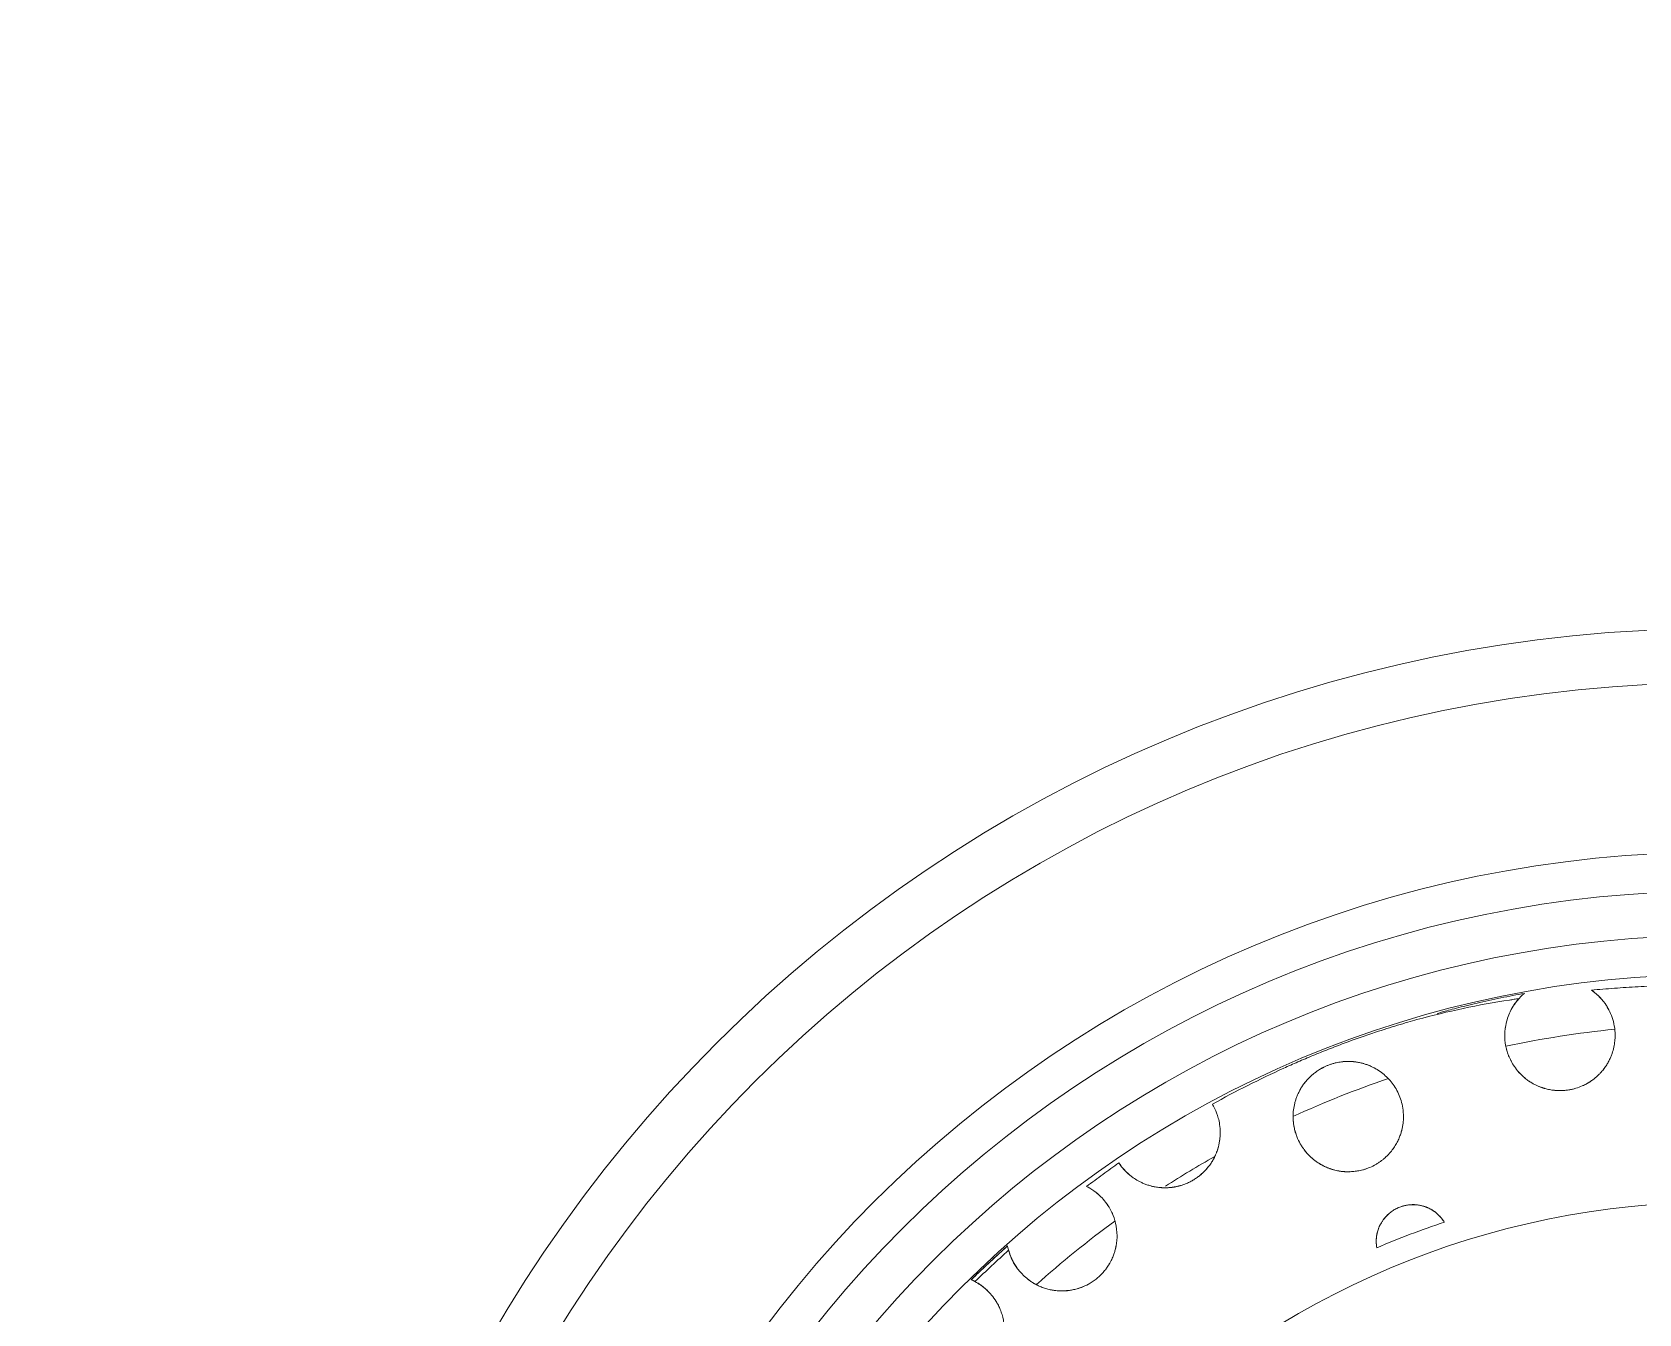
# Model space of a CAD drawing. Header units: metres. Extents: x -217 to -108, y -304 to -188.
# Drawn here: x -149.127 to -147.38, y -230.808 to -229.414 of the extents above; entities that cross this region are included whole.
import ezdxf

# ---------------------------------------------------------------- set-up
doc = ezdxf.new("R2010")
doc.units = ezdxf.units.M
for name, color, linetype, lineweight in [('A-FLOR', 192, 'Continuous', 9), ('A-GENM', 13, 'Continuous', 9), ('A-WALL', 113, 'Continuous', 9)]:
    doc.layers.add(name, color=color, linetype=linetype, lineweight=lineweight)

# ---------------------------------------------------------------- blocks, each defined once
blk = doc.blocks.new('Fountain_2047 - Fountain_2047-790752-Nivel 3')
at = {"layer": 'A-GENM', "flags": 128}
blk.add_lwpolyline([(-0.7715, 0.8669), (-0.8056, 0.8354), (-0.8112, 0.8299)], dxfattribs=at)
at = {"layer": 'A-GENM'}
for radius, start, end in [(1.5382, 0, 180), (1.4791, 0, 180), (1.295, 0, 180), (1.2527, 0, 180), (1.2044, 0, 180), (1.1621, 0, 180), (1.108, 95.7774, 101.9677), (1.108, 108.8214, 114.6026), (1.108, 119.5688, 122.7759), (0.9143, 360, 180), (1.108, 126.2341, 131.9111), (0.9405, 108.3869, 113.1751)]:
    blk.add_arc((0, 0), radius, start, end, dxfattribs=at)
for points, knots in [([(-0.3041, 1.1193), (-0.3041, 1.1195), (-0.3003, 1.1208), (-0.2872, 1.1244), (-0.2732, 1.1279), (-0.2613, 1.1308), (-0.2485, 1.1336), (-0.2352, 1.1365), (-0.2221, 1.1391), (-0.2137, 1.1407), (-0.2097, 1.1414)], [-1, -1, -1, -1, -0.8, -0.6, -0.5, -0.4, -0.3, -0.2, -0.1, 0, 0, 0, 0]), ([(-0.231, 1.0956), (-0.231, 1.1018), (-0.2291, 1.1131), (-0.2239, 1.1244), (-0.2191, 1.1316), (-0.2168, 1.1344), (-0.2156, 1.1356)], [-1, -1, -1, -1, -0.666667, -0.333333, -0.166667, 0, 0, 0, 0]), ([(-0.1367, 1.1449), (-0.1343, 1.1432), (-0.1292, 1.1392), (-0.121, 1.1298), (-0.1149, 1.1185), (-0.1116, 1.1062), (-0.111, 1.0992), (-0.111, 1.0956)], [-1, -1, -1, -1, -0.785714, -0.571429, -0.285714, -0.142857, 0, 0, 0, 0]), ([(-0.3264, 1.1128), (-0.3328, 1.1111), (-0.347, 1.107), (-0.3738, 1.0985), (-0.3997, 1.0894), (-0.4227, 1.0806), (-0.4396, 1.0738), (-0.456, 1.0668), (-0.4663, 1.0623), (-0.4712, 1.06)], [-1, -1, -1, -1, -0.833333, -0.666667, -0.444444, -0.333333, -0.222222, -0.111111, 0, 0, 0, 0]), ([(-0.111, 1.0956), (-0.111, 1.0936), (-0.1112, 1.0895), (-0.1122, 1.0829), (-0.1138, 1.0771), (-0.1156, 1.0723), (-0.1174, 1.0685), (-0.1191, 1.0653), (-0.1208, 1.0627), (-0.1222, 1.0607), (-0.1237, 1.0587), (-0.1253, 1.0566), (-0.1269, 1.0549), (-0.1281, 1.0537), (-0.1288, 1.0529), (-0.1294, 1.0524), (-0.13, 1.0518), (-0.1307, 1.0511), (-0.1321, 1.0499), (-0.1337, 1.0485), (-0.1357, 1.0471), (-0.1373, 1.0459), (-0.1388, 1.0449), (-0.1401, 1.0442), (-0.1408, 1.0438), (-0.1415, 1.0433), (-0.1426, 1.0427), (-0.1444, 1.0418), (-0.1479, 1.0402), (-0.1525, 1.0384), (-0.1575, 1.0371), (-0.1612, 1.0364), (-0.1641, 1.036), (-0.1664, 1.0358), (-0.1685, 1.0357), (-0.171, 1.0356), (-0.175, 1.0357), (-0.1788, 1.0361), (-0.1823, 1.0367), (-0.1848, 1.0372), (-0.1868, 1.0377), (-0.188, 1.0381), (-0.1888, 1.0383), (-0.1893, 1.0385), (-0.1898, 1.0387), (-0.1904, 1.0389), (-0.1916, 1.0393), (-0.193, 1.0398), (-0.1946, 1.0405), (-0.1965, 1.0413), (-0.1983, 1.0422), (-0.2, 1.0431), (-0.2012, 1.0438), (-0.2024, 1.0445), (-0.204, 1.0455), (-0.2058, 1.0467), (-0.2077, 1.0482), (-0.2102, 1.0502), (-0.213, 1.0527), (-0.2168, 1.0567), (-0.2207, 1.0618), (-0.2243, 1.0678), (-0.2278, 1.0757), (-0.2304, 1.0852), (-0.231, 1.0922), (-0.231, 1.0956)], [-1, -1, -1, -1, -0.947368, -0.894737, -0.842105, -0.815789, -0.789474, -0.763158, -0.75, -0.736842, -0.723684, -0.710526, -0.697368, -0.690789, -0.6875, -0.684211, -0.680921, -0.677632, -0.671053, -0.657895, -0.651316, -0.644737, -0.638158, -0.634868, -0.633224, -0.631579, -0.628289, -0.625, -0.618421, -0.605263, -0.598684, -0.592105, -0.585526, -0.582237, -0.578947, -0.572368, -0.565789, -0.552632, -0.546053, -0.539474, -0.532895, -0.529605, -0.527961, -0.526316, -0.524671, -0.523026, -0.519737, -0.513158, -0.506579, -0.5, -0.486842, -0.480263, -0.473684, -0.467105, -0.460526, -0.447368, -0.434211, -0.421053, -0.394737, -0.368421, -0.315789, -0.263158, -0.210526, -0.105263, 0, 0, 0, 0]), ([(-0.4611, 1.0073), (-0.4611, 1.0098), (-0.4608, 1.0147), (-0.4597, 1.0207), (-0.4583, 1.0255), (-0.457, 1.0291), (-0.4555, 1.0326), (-0.454, 1.0356), (-0.4527, 1.038), (-0.4516, 1.0398), (-0.4504, 1.0415), (-0.449, 1.0434), (-0.4476, 1.0452), (-0.4464, 1.0466), (-0.4453, 1.0478), (-0.4445, 1.0488), (-0.4436, 1.0496), (-0.443, 1.0503), (-0.4426, 1.0506), (-0.4423, 1.0509), (-0.442, 1.0512), (-0.4416, 1.0516), (-0.4409, 1.0522), (-0.4398, 1.0532), (-0.4384, 1.0543), (-0.4364, 1.0558), (-0.4342, 1.0574), (-0.4316, 1.059), (-0.43, 1.0599), (-0.4288, 1.0605), (-0.428, 1.061), (-0.4265, 1.0617), (-0.4241, 1.0628), (-0.421, 1.064), (-0.4177, 1.065), (-0.4144, 1.0659), (-0.4112, 1.0665), (-0.4088, 1.0669), (-0.407, 1.067), (-0.4059, 1.0672), (-0.4048, 1.0672), (-0.4035, 1.0673), (-0.402, 1.0673), (-0.4006, 1.0673), (-0.3988, 1.0673), (-0.3973, 1.0672), (-0.396, 1.0671), (-0.3953, 1.0671), (-0.3946, 1.067), (-0.394, 1.0669), (-0.3932, 1.0668), (-0.3918, 1.0666), (-0.39, 1.0663), (-0.3879, 1.0659), (-0.3858, 1.0654), (-0.3838, 1.0648), (-0.3812, 1.064), (-0.3781, 1.0628), (-0.3746, 1.0612), (-0.3702, 1.0589), (-0.365, 1.0555), (-0.3575, 1.0491), (-0.3497, 1.0395), (-0.3441, 1.0276), (-0.3416, 1.0166), (-0.3411, 1.0105), (-0.3411, 1.0073)], [-1, -1, -1, -1, -0.95, -0.9, -0.875, -0.85, -0.825, -0.8, -0.7875, -0.775, -0.7625, -0.75, -0.7375, -0.725, -0.71875, -0.7125, -0.70625, -0.703125, -0.701562, -0.7, -0.698437, -0.696875, -0.69375, -0.6875, -0.68125, -0.675, -0.6625, -0.65625, -0.65, -0.648438, -0.646875, -0.64375, -0.6375, -0.63125, -0.625, -0.61875, -0.6125, -0.60625, -0.603125, -0.6, -0.596875, -0.59375, -0.5875, -0.58125, -0.575, -0.5625, -0.55625, -0.553125, -0.55, -0.546875, -0.54375, -0.5375, -0.525, -0.5125, -0.5, -0.4875, -0.475, -0.45, -0.425, -0.4, -0.35, -0.3, -0.2, -0.1, -0.05, 0, 0, 0, 0]), ([(-0.4046, 1.0672), (-0.4051, 1.0672), (-0.4058, 1.0672), (-0.4065, 1.0671), (-0.4066, 1.0671)], [-0.06419812, -0.06419812, -0.06419812, -0.06419812, -0.05357143, -0.05009652, -0.05009652, -0.05009652, -0.05009652]), ([(-0.393, 1.0668), (-0.3933, 1.0668), (-0.394, 1.0669), (-0.3947, 1.067), (-0.3951, 1.067)], [-0.17204039, -0.17204039, -0.17204039, -0.17204039, -0.16071429, -0.15088587, -0.15088587, -0.15088587, -0.15088587]), ([(-0.3843, 1.065), (-0.3848, 1.0651), (-0.3856, 1.0653), (-0.3865, 1.0655), (-0.387, 1.0657)], [-0.26355118, -0.26355118, -0.26355118, -0.26355118, -0.25, -0.23492073, -0.23492073, -0.23492073, -0.23492073]), ([(-0.1187, 1.0661), (-0.1186, 1.0662), (-0.118, 1.0673), (-0.1175, 1.0684), (-0.117, 1.0694)], [-0.22748901, -0.22748901, -0.22748901, -0.22748901, -0.225, -0.20511282, -0.20511282, -0.20511282, -0.20511282]), ([(-0.442, 1.0512), (-0.4422, 1.051), (-0.4429, 1.0504), (-0.4435, 1.0498), (-0.4439, 1.0494), (-0.4439, 1.0494)], [-0.85251387, -0.85251387, -0.85251387, -0.85251387, -0.84375, -0.8125, -0.81240999, -0.81240999, -0.81240999, -0.81240999]), ([(-0.2173, 1.0575), (-0.2169, 1.0571), (-0.2162, 1.0562), (-0.2153, 1.0552), (-0.2148, 1.0547)], [-0.63567418, -0.63567418, -0.63567418, -0.63567418, -0.625, -0.61159774, -0.61159774, -0.61159774, -0.61159774]), ([(-0.2117, 1.0516), (-0.2113, 1.0512), (-0.2103, 1.0503), (-0.2092, 1.0494), (-0.2085, 1.0489), (-0.2085, 1.0488)], [-0.5852191, -0.5852191, -0.5852191, -0.5852191, -0.575, -0.5625, -0.56089033, -0.56089033, -0.56089033, -0.56089033]), ([(-0.1316, 1.0503), (-0.1315, 1.0504), (-0.1306, 1.0512), (-0.1294, 1.0523), (-0.1283, 1.0534), (-0.128, 1.0538), (-0.1279, 1.0538)], [-0.32721978, -0.32721978, -0.32721978, -0.32721978, -0.325, -0.3125, -0.30625, -0.30556443, -0.30556443, -0.30556443, -0.30556443]), ([(-0.124, 1.0583), (-0.1238, 1.0585), (-0.1232, 1.0593), (-0.1223, 1.0605), (-0.1216, 1.0615), (-0.1214, 1.0618)], [-0.27801436, -0.27801436, -0.27801436, -0.27801436, -0.275, -0.2625, -0.25559238, -0.25559238, -0.25559238, -0.25559238]), ([(-0.4482, 1.0445), (-0.4484, 1.0442), (-0.449, 1.0435), (-0.4495, 1.0427), (-0.4499, 1.0423)], [-0.70394578, -0.70394578, -0.70394578, -0.70394578, -0.6875, -0.65570874, -0.65570874, -0.65570874, -0.65570874]), ([(-0.2045, 1.0458), (-0.2039, 1.0455), (-0.2026, 1.0446), (-0.2011, 1.0437), (-0.2001, 1.0432), (-0.2, 1.0431)], [-0.53527871, -0.53527871, -0.53527871, -0.53527871, -0.525, -0.5125, -0.51069457, -0.51069457, -0.51069457, -0.51069457]), ([(-0.1947, 1.0405), (-0.1939, 1.0402), (-0.1925, 1.0396), (-0.1904, 1.0389), (-0.1891, 1.0384), (-0.1884, 1.0382), (-0.1884, 1.0382)], [-0.48653734, -0.48653734, -0.48653734, -0.48653734, -0.475, -0.46875, -0.4625, -0.46191597, -0.46191597, -0.46191597, -0.46191597]), ([(-0.1794, 1.0362), (-0.1791, 1.0362), (-0.1776, 1.036), (-0.1749, 1.0357), (-0.1701, 1.0355), (-0.1659, 1.0358), (-0.1632, 1.0361), (-0.1628, 1.0362)], [-0.43983151, -0.43983151, -0.43983151, -0.43983151, -0.4375, -0.43125, -0.425, -0.4125, -0.41033831, -0.41033831, -0.41033831, -0.41033831]), ([(-0.1455, 1.0413), (-0.1448, 1.0416), (-0.1433, 1.0424), (-0.1411, 1.0436), (-0.1394, 1.0446), (-0.1385, 1.0452), (-0.1383, 1.0453)], [-0.37393292, -0.37393292, -0.37393292, -0.37393292, -0.36875, -0.3625, -0.35625, -0.35422972, -0.35422972, -0.35422972, -0.35422972]), ([(-0.5489, 1.0209), (-0.5483, 1.0198), (-0.5463, 1.0164), (-0.5429, 1.0083), (-0.5408, 0.999), (-0.5403, 0.9931), (-0.5403, 0.9899)], [-1, -1, -1, -1, -0.666667, -0.333333, -0.166667, 0, 0, 0, 0]), ([(-0.3411, 1.0073), (-0.3411, 1.005), (-0.3413, 1.0012), (-0.3421, 0.9959), (-0.3431, 0.9918), (-0.3442, 0.9882), (-0.3453, 0.9853), (-0.3462, 0.9829), (-0.3474, 0.9806), (-0.3486, 0.9782), (-0.3498, 0.9762), (-0.3507, 0.9747), (-0.3513, 0.9738), (-0.3518, 0.9731), (-0.3523, 0.9724), (-0.3529, 0.9716), (-0.3541, 0.97), (-0.3558, 0.9679), (-0.358, 0.9655), (-0.3599, 0.9637), (-0.3611, 0.9626), (-0.3619, 0.9619), (-0.3625, 0.9614), (-0.3633, 0.9608), (-0.3646, 0.9597), (-0.3667, 0.9581), (-0.3696, 0.9562), (-0.3737, 0.9538), (-0.3781, 0.9518), (-0.3819, 0.9505), (-0.3839, 0.9498), (-0.3859, 0.9493), (-0.3882, 0.9487), (-0.3919, 0.948), (-0.3955, 0.9476), (-0.3989, 0.9474), (-0.4014, 0.9473), (-0.4033, 0.9474), (-0.4046, 0.9474), (-0.4053, 0.9475), (-0.406, 0.9475), (-0.4068, 0.9476), (-0.4081, 0.9477), (-0.4103, 0.948), (-0.413, 0.9485), (-0.4154, 0.949), (-0.4172, 0.9495), (-0.4186, 0.9499), (-0.42, 0.9504), (-0.4217, 0.951), (-0.4237, 0.9517), (-0.426, 0.9527), (-0.4281, 0.9538), (-0.4302, 0.9549), (-0.4328, 0.9563), (-0.4369, 0.9591), (-0.444, 0.9649), (-0.4514, 0.9738), (-0.4562, 0.9831), (-0.4588, 0.9906), (-0.4601, 0.9962), (-0.4609, 1.0018), (-0.4611, 1.0055), (-0.4611, 1.0073)], [-1, -1, -1, -1, -0.947368, -0.921053, -0.894737, -0.868421, -0.855263, -0.842105, -0.828947, -0.815789, -0.802632, -0.796053, -0.792763, -0.789474, -0.786184, -0.782895, -0.776316, -0.763158, -0.75, -0.743421, -0.740132, -0.736842, -0.735197, -0.733553, -0.730263, -0.723684, -0.717105, -0.710526, -0.697368, -0.690789, -0.6875, -0.684211, -0.677632, -0.671053, -0.657895, -0.651316, -0.644737, -0.638158, -0.634868, -0.633224, -0.631579, -0.628289, -0.625, -0.618421, -0.605263, -0.592105, -0.585526, -0.578947, -0.572368, -0.565789, -0.552632, -0.539474, -0.526316, -0.513158, -0.5, -0.473684, -0.421053, -0.315789, -0.210526, -0.157895, -0.105263, -0.052632, 0, 0, 0, 0]), ([(-0.5403, 0.9899), (-0.5403, 0.9888), (-0.5404, 0.9864), (-0.5407, 0.9831), (-0.5411, 0.9803), (-0.5415, 0.9781), (-0.5419, 0.9763), (-0.5423, 0.9747), (-0.5427, 0.973), (-0.5434, 0.971), (-0.5441, 0.969), (-0.5448, 0.9672), (-0.5454, 0.9658), (-0.546, 0.9645), (-0.5465, 0.9634), (-0.5469, 0.9625), (-0.5474, 0.9616), (-0.5481, 0.9603), (-0.549, 0.9587), (-0.5503, 0.9567), (-0.5517, 0.9547), (-0.5533, 0.9526), (-0.5552, 0.9504), (-0.5569, 0.9485), (-0.5583, 0.947), (-0.5593, 0.9461), (-0.5602, 0.9453), (-0.561, 0.9445), (-0.5627, 0.9431), (-0.5654, 0.9411), (-0.569, 0.9387), (-0.5729, 0.9365), (-0.5769, 0.9346), (-0.5809, 0.9331), (-0.584, 0.9322), (-0.5859, 0.9317), (-0.587, 0.9314), (-0.588, 0.9312), (-0.5892, 0.9309), (-0.591, 0.9306), (-0.593, 0.9303), (-0.5951, 0.9301), (-0.5971, 0.93), (-0.5988, 0.9299), (-0.6005, 0.9299), (-0.6018, 0.9299), (-0.6029, 0.93), (-0.6038, 0.93), (-0.6046, 0.9301), (-0.6057, 0.9301), (-0.6075, 0.9303), (-0.6098, 0.9306), (-0.6123, 0.9311), (-0.6147, 0.9316), (-0.617, 0.9323), (-0.6191, 0.9329), (-0.6211, 0.9336), (-0.6236, 0.9346), (-0.6265, 0.9359), (-0.6306, 0.938), (-0.6367, 0.9419), (-0.643, 0.9474), (-0.6478, 0.9531), (-0.6498, 0.9559), (-0.6505, 0.957)], [-1, -1, -1, -1, -0.96875, -0.9375, -0.921875, -0.90625, -0.890625, -0.882812, -0.875, -0.859375, -0.84375, -0.835938, -0.828125, -0.820312, -0.816406, -0.8125, -0.808594, -0.804688, -0.796875, -0.789062, -0.78125, -0.773438, -0.765625, -0.757812, -0.753906, -0.75, -0.748047, -0.746094, -0.742188, -0.734375, -0.726562, -0.71875, -0.710938, -0.703125, -0.695312, -0.691406, -0.689453, -0.6875, -0.683594, -0.679688, -0.671875, -0.664062, -0.65625, -0.648438, -0.640625, -0.632812, -0.628906, -0.625, -0.621094, -0.617188, -0.609375, -0.59375, -0.578125, -0.5625, -0.546875, -0.53125, -0.515625, -0.5, -0.46875, -0.4375, -0.375, -0.25, -0.125, 0, 0, 0, 0]), ([(-0.5473, 0.9617), (-0.5471, 0.9621), (-0.5465, 0.9633), (-0.5459, 0.9646), (-0.5455, 0.9655), (-0.5454, 0.9657)], [-0.29958463, -0.29958463, -0.29958463, -0.29958463, -0.29166667, -0.27083333, -0.26636519, -0.26636519, -0.26636519, -0.26636519]), ([(-0.5432, 0.9717), (-0.5431, 0.9719), (-0.5428, 0.9728), (-0.5425, 0.9739), (-0.5422, 0.9749), (-0.5422, 0.9751)], [-0.21434317, -0.21434317, -0.21434317, -0.21434317, -0.20833333, -0.1875, -0.18041586, -0.18041586, -0.18041586, -0.18041586]), ([(-0.4435, 0.9649), (-0.4427, 0.9641), (-0.4412, 0.9626), (-0.4395, 0.9612), (-0.4387, 0.9606)], [-0.38635952, -0.38635952, -0.38635952, -0.38635952, -0.35, -0.31982071, -0.31982071, -0.31982071, -0.31982071]), ([(-0.3629, 0.9611), (-0.3621, 0.9617), (-0.3607, 0.9629), (-0.3595, 0.9641), (-0.359, 0.9646)], [-0.95977557, -0.95977557, -0.95977557, -0.95977557, -0.92857143, -0.90603833, -0.90603833, -0.90603833, -0.90603833]), ([(-0.3527, 0.9719), (-0.3522, 0.9725), (-0.3516, 0.9734), (-0.351, 0.9742), (-0.3509, 0.9744)], [-0.78540043, -0.78540043, -0.78540043, -0.78540043, -0.75, -0.73851332, -0.73851332, -0.73851332, -0.73851332]), ([(-0.5645, 0.9418), (-0.5629, 0.943), (-0.5602, 0.9452), (-0.5569, 0.9485), (-0.5546, 0.951), (-0.5534, 0.9525), (-0.5529, 0.9532)], [-0.39179357, -0.39179357, -0.39179357, -0.39179357, -0.375, -0.36458333, -0.35416667, -0.34638731, -0.34638731, -0.34638731, -0.34638731]), ([(-0.4365, 0.9589), (-0.436, 0.9585), (-0.4347, 0.9576), (-0.4326, 0.9562), (-0.4305, 0.955), (-0.4289, 0.9542), (-0.4281, 0.9538), (-0.4277, 0.9536)], [-0.29418427, -0.29418427, -0.29418427, -0.29418427, -0.275, -0.25, -0.225, -0.2125, -0.20365073, -0.20365073, -0.20365073, -0.20365073]), ([(-0.4261, 0.9528), (-0.4261, 0.9528), (-0.4255, 0.9525), (-0.424, 0.9519), (-0.4215, 0.9509), (-0.4188, 0.95), (-0.4171, 0.9495), (-0.4166, 0.9494)], [-0.18958601, -0.18958601, -0.18958601, -0.18958601, -0.1875, -0.175, -0.15, -0.125, -0.11577063, -0.11577063, -0.11577063, -0.11577063]), ([(-0.4122, 0.9484), (-0.4113, 0.9482), (-0.4088, 0.9478), (-0.4047, 0.9473), (-0.4012, 0.9474), (-0.3996, 0.9475)], [-0.08962468, -0.08962468, -0.08962468, -0.08962468, -0.075, -0.05, -0.02925624, -0.02925624, -0.02925624, -0.02925624]), ([(-0.6856, 0.9314), (-0.6835, 0.9303), (-0.678, 0.9273), (-0.6675, 0.9184), (-0.6588, 0.906), (-0.6538, 0.892), (-0.6525, 0.8827), (-0.6525, 0.8777)], [-1, -1, -1, -1, -0.75, -0.5, -0.25, -0.125, 0, 0, 0, 0]), ([(-0.6154, 0.9318), (-0.6149, 0.9317), (-0.6141, 0.9315), (-0.6132, 0.9313), (-0.6128, 0.9312)], [-0.66095691, -0.66095691, -0.66095691, -0.66095691, -0.64583333, -0.63442035, -0.63442035, -0.63442035, -0.63442035]), ([(-0.6057, 0.9302), (-0.6057, 0.9301), (-0.6052, 0.9301), (-0.6039, 0.93), (-0.6026, 0.9299), (-0.6016, 0.9299)], [-0.57370808, -0.57370808, -0.57370808, -0.57370808, -0.57291667, -0.5625, -0.54208386, -0.54208386, -0.54208386, -0.54208386]), ([(-0.5924, 0.9304), (-0.5923, 0.9305), (-0.5913, 0.9306), (-0.5894, 0.9309), (-0.5866, 0.9315), (-0.5847, 0.932), (-0.5838, 0.9322)], [-0.49148383, -0.49148383, -0.49148383, -0.49148383, -0.48958333, -0.47916667, -0.46875, -0.45846538, -0.45846538, -0.45846538, -0.45846538]), ([(-0.3707, 0.8716), (-0.3707, 0.8729), (-0.3706, 0.8755), (-0.3701, 0.8791), (-0.3694, 0.8819), (-0.3688, 0.8841), (-0.3681, 0.8859), (-0.3676, 0.8872), (-0.3672, 0.888), (-0.367, 0.8886), (-0.3667, 0.8892), (-0.3663, 0.8899), (-0.3656, 0.8912), (-0.3645, 0.8931), (-0.3631, 0.8951), (-0.362, 0.8966), (-0.3613, 0.8973), (-0.3609, 0.8978), (-0.3606, 0.8981), (-0.3603, 0.8985), (-0.3599, 0.8989), (-0.3591, 0.8998), (-0.3579, 0.901), (-0.3562, 0.9024), (-0.3538, 0.9043), (-0.3511, 0.906), (-0.3483, 0.9075), (-0.3462, 0.9085), (-0.344, 0.9093), (-0.3408, 0.9103), (-0.3375, 0.911), (-0.3342, 0.9114), (-0.3318, 0.9116), (-0.3299, 0.9116), (-0.3287, 0.9115), (-0.328, 0.9115), (-0.3276, 0.9114), (-0.3271, 0.9114), (-0.3265, 0.9113), (-0.3254, 0.9112), (-0.3235, 0.9109), (-0.321, 0.9104), (-0.3189, 0.9098), (-0.3174, 0.9093), (-0.3166, 0.909), (-0.316, 0.9087), (-0.3154, 0.9085), (-0.3146, 0.9082), (-0.3133, 0.9075), (-0.3115, 0.9066), (-0.3095, 0.9055), (-0.3077, 0.9043), (-0.3059, 0.903), (-0.3038, 0.9012), (-0.3004, 0.8978), (-0.298, 0.8947), (-0.2967, 0.8925)], [-1, -1, -1, -1, -0.944444, -0.888889, -0.861111, -0.833333, -0.805556, -0.791667, -0.784722, -0.777778, -0.770833, -0.763889, -0.75, -0.722222, -0.694444, -0.680556, -0.673611, -0.670139, -0.666667, -0.663194, -0.659722, -0.652778, -0.638889, -0.625, -0.611111, -0.583333, -0.569444, -0.555556, -0.541667, -0.527778, -0.5, -0.486111, -0.472222, -0.458333, -0.451389, -0.447917, -0.444444, -0.440972, -0.4375, -0.430556, -0.416667, -0.388889, -0.361111, -0.347222, -0.340278, -0.333333, -0.326389, -0.319444, -0.305556, -0.277778, -0.25, -0.222222, -0.194444, -0.166667, -0.111111, 0, 0, 0, 0]), ([(-0.3293, 0.9115), (-0.3296, 0.9115), (-0.3308, 0.9116), (-0.3328, 0.9115), (-0.3356, 0.9113), (-0.3393, 0.9107), (-0.3431, 0.9097), (-0.3461, 0.9085), (-0.3473, 0.908), (-0.3477, 0.9078)], [-0.43572107, -0.43572107, -0.43572107, -0.43572107, -0.43055556, -0.41666667, -0.40277778, -0.38888889, -0.36111111, -0.34722222, -0.34021904, -0.34021904, -0.34021904, -0.34021904]), ([(-0.3143, 0.908), (-0.3146, 0.9082), (-0.3154, 0.9085), (-0.3172, 0.9092), (-0.3199, 0.9101), (-0.3229, 0.9108), (-0.3253, 0.9112), (-0.3267, 0.9114), (-0.3273, 0.9114), (-0.3276, 0.9114)], [-0.5483776, -0.5483776, -0.5483776, -0.5483776, -0.5416667, -0.5277778, -0.5, -0.4722222, -0.4583333, -0.4513889, -0.4456995, -0.4456995, -0.4456995, -0.4456995]), ([(-0.6573, 0.9013), (-0.6574, 0.9015), (-0.6579, 0.9026), (-0.6584, 0.9036), (-0.6588, 0.9045)], [-0.56312801, -0.56312801, -0.56312801, -0.56312801, -0.55, -0.48237326, -0.48237326, -0.48237326, -0.48237326]), ([(-0.654, 0.8909), (-0.654, 0.8911), (-0.6543, 0.8924), (-0.6546, 0.8936), (-0.6549, 0.8946)], [-0.78384817, -0.78384817, -0.78384817, -0.78384817, -0.775, -0.71290419, -0.71290419, -0.71290419, -0.71290419]), ([(-0.365, 0.8921), (-0.3651, 0.892), (-0.3658, 0.8909), (-0.3669, 0.8888), (-0.3679, 0.8864), (-0.3684, 0.885), (-0.3686, 0.8845)], [-0.19749568, -0.19749568, -0.19749568, -0.19749568, -0.19444444, -0.16666667, -0.13888889, -0.12626512, -0.12626512, -0.12626512, -0.12626512]), ([(-0.3546, 0.9037), (-0.3555, 0.903), (-0.357, 0.9018), (-0.3589, 0.9), (-0.3605, 0.8983), (-0.3616, 0.897), (-0.3623, 0.8962), (-0.3625, 0.8959)], [-0.29637244, -0.29637244, -0.29637244, -0.29637244, -0.27777778, -0.26388889, -0.25, -0.23611111, -0.23022005, -0.23022005, -0.23022005, -0.23022005]), ([(-0.3048, 0.902), (-0.3051, 0.9023), (-0.3062, 0.9032), (-0.3081, 0.9046), (-0.31, 0.9058), (-0.3111, 0.9064), (-0.3114, 0.9065)], [-0.65134185, -0.65134185, -0.65134185, -0.65134185, -0.63888889, -0.61111111, -0.58333333, -0.57674568, -0.57674568, -0.57674568, -0.57674568]), ([(-0.2967, 0.8925), (-0.2971, 0.8933), (-0.2981, 0.8948), (-0.2998, 0.8969), (-0.3013, 0.8987), (-0.3023, 0.8997), (-0.3027, 0.9001)], [-0.77767832, -0.77767832, -0.77767832, -0.77767832, -0.75, -0.72222222, -0.69444444, -0.67940766, -0.67940766, -0.67940766, -0.67940766]), ([(-0.6525, 0.8777), (-0.6525, 0.8769), (-0.6525, 0.8751), (-0.6527, 0.8721), (-0.6531, 0.8693), (-0.6534, 0.8672), (-0.6537, 0.866), (-0.6538, 0.8651), (-0.6541, 0.8641), (-0.6544, 0.8629), (-0.6547, 0.8614), (-0.6553, 0.8596), (-0.6559, 0.8577), (-0.6567, 0.8557), (-0.6576, 0.8534), (-0.6586, 0.8512), (-0.6596, 0.8494), (-0.6603, 0.8481), (-0.6609, 0.8471), (-0.6616, 0.846), (-0.6629, 0.8439), (-0.6651, 0.8408), (-0.6684, 0.8369), (-0.6722, 0.8331), (-0.6764, 0.8297), (-0.6806, 0.8268), (-0.6841, 0.8248), (-0.6866, 0.8236), (-0.6884, 0.8228), (-0.69, 0.8221), (-0.6921, 0.8213), (-0.6946, 0.8204), (-0.6973, 0.8197), (-0.6998, 0.8191), (-0.7021, 0.8186), (-0.7043, 0.8183), (-0.706, 0.8181), (-0.7073, 0.818), (-0.708, 0.8179), (-0.7085, 0.8179), (-0.7091, 0.8178), (-0.7098, 0.8178), (-0.7109, 0.8177), (-0.7125, 0.8177), (-0.7143, 0.8177), (-0.7166, 0.8178), (-0.7191, 0.8181), (-0.7222, 0.8185), (-0.7251, 0.819), (-0.7277, 0.8197), (-0.7302, 0.8204), (-0.7334, 0.8214), (-0.7371, 0.8229), (-0.741, 0.8249), (-0.7446, 0.827), (-0.7489, 0.8299), (-0.7535, 0.8338), (-0.758, 0.8385), (-0.7616, 0.8431), (-0.7645, 0.8476), (-0.7667, 0.8518), (-0.7689, 0.857), (-0.7699, 0.8601), (-0.7704, 0.8619)], [-1, -1, -1, -1, -0.984375, -0.96875, -0.953125, -0.945312, -0.941406, -0.9375, -0.933594, -0.929688, -0.921875, -0.914062, -0.90625, -0.898438, -0.890625, -0.882812, -0.878906, -0.875, -0.873047, -0.871094, -0.867188, -0.859375, -0.851562, -0.84375, -0.835938, -0.828125, -0.820312, -0.816406, -0.8125, -0.808594, -0.804688, -0.796875, -0.789062, -0.78125, -0.773438, -0.765625, -0.757812, -0.753906, -0.751953, -0.75, -0.748047, -0.746094, -0.742188, -0.734375, -0.726562, -0.71875, -0.703125, -0.6875, -0.671875, -0.65625, -0.640625, -0.625, -0.59375, -0.5625, -0.53125, -0.5, -0.4375, -0.375, -0.3125, -0.25, -0.1875, -0.125, 0, 0, 0, 0]), ([(-0.3695, 0.8815), (-0.3695, 0.8815), (-0.3696, 0.881), (-0.37, 0.8795), (-0.3706, 0.8761), (-0.3707, 0.8733), (-0.3707, 0.8716)], [-0.09783147, -0.09783147, -0.09783147, -0.09783147, -0.09722222, -0.08333333, -0.05555556, 0, 0, 0, 0]), ([(-0.6544, 0.8629), (-0.6542, 0.8633), (-0.654, 0.8643), (-0.6538, 0.8654), (-0.6536, 0.8661), (-0.6536, 0.8663)], [-0.10507165, -0.10507165, -0.10507165, -0.10507165, -0.09615385, -0.08653846, -0.08231689, -0.08231689, -0.08231689, -0.08231689]), ([(-0.6632, 0.8435), (-0.6629, 0.844), (-0.6618, 0.8455), (-0.6603, 0.848), (-0.6591, 0.8503), (-0.6585, 0.8515), (-0.6584, 0.8518)], [-0.18739493, -0.18739493, -0.18739493, -0.18739493, -0.18269231, -0.17307692, -0.16346154, -0.16010386, -0.16010386, -0.16010386, -0.16010386]), ([(-0.807, 0.8279), (-0.805, 0.8269), (-0.8, 0.8239), (-0.7918, 0.817), (-0.7859, 0.8095), (-0.7827, 0.8043), (-0.7804, 0.7999), (-0.7784, 0.7949), (-0.7761, 0.7873), (-0.7751, 0.7802), (-0.7751, 0.7749)], [-1, -1, -1, -1, -0.75, -0.5, -0.375, -0.3125, -0.25, -0.1875, -0.125, 0, 0, 0, 0]), ([(-0.695, 0.8203), (-0.6943, 0.8206), (-0.6925, 0.8211), (-0.6897, 0.8222), (-0.6869, 0.8234), (-0.6851, 0.8243), (-0.6844, 0.8247)], [-0.29574844, -0.29574844, -0.29574844, -0.29574844, -0.28846154, -0.27884615, -0.26923077, -0.26262523, -0.26262523, -0.26262523, -0.26262523]), ([(-0.7232, 0.8187), (-0.7227, 0.8186), (-0.7216, 0.8184), (-0.7205, 0.8183), (-0.7199, 0.8182)], [-0.45433553, -0.45433553, -0.45433553, -0.45433553, -0.44230769, -0.4288135, -0.4288135, -0.4288135, -0.4288135]), ([(-0.7115, 0.8177), (-0.711, 0.8177), (-0.7095, 0.8178), (-0.7078, 0.8179), (-0.7065, 0.818), (-0.7063, 0.818)], [-0.37322525, -0.37322525, -0.37322525, -0.37322525, -0.36538462, -0.34615385, -0.34363074, -0.34363074, -0.34363074, -0.34363074])]:
    blk.add_open_spline(points, degree=3, knots=knots, dxfattribs=at)
for points in [[(-0.2156, 1.1356), (-0.2174, 1.1354), (-0.2208, 1.1349), (-0.2241, 1.1344), (-0.2258, 1.1341)], [(-0.2205, 1.1294), (-0.219, 1.1316), (-0.2174, 1.1337), (-0.2156, 1.1356)], [(-0.2097, 1.1414), (-0.2124, 1.1392), (-0.2149, 1.1366), (-0.2172, 1.1339)], [(-0.0595, 1.1499), (-0.0684, 1.1495), (-0.086, 1.1487), (-0.1119, 1.147), (-0.1286, 1.1457), (-0.1367, 1.1449)], [(-0.1367, 1.1449), (-0.1344, 1.1433), (-0.1321, 1.1414), (-0.13, 1.1394)], [(-0.1282, 1.1377), (-0.1264, 1.1359), (-0.1245, 1.1339), (-0.123, 1.1317)], [(-0.2258, 1.1341), (-0.2426, 1.1316), (-0.2763, 1.1254), (-0.3097, 1.1174), (-0.3264, 1.1128)], [(-0.2258, 1.12), (-0.2246, 1.1227), (-0.2232, 1.1252), (-0.2217, 1.1276)], [(-0.218, 1.1329), (-0.2201, 1.1302), (-0.2219, 1.1274), (-0.2236, 1.1245)], [(-0.122, 1.1303), (-0.1203, 1.1279), (-0.1187, 1.1253), (-0.1173, 1.1225)], [(-0.2302, 1.1054), (-0.2302, 1.1048), (-0.2303, 1.1043), (-0.2304, 1.1037)], [(-0.229, 1.0803), (-0.2288, 1.0796), (-0.2285, 1.0788), (-0.2283, 1.078)], [(-0.2272, 1.0748), (-0.2269, 1.074), (-0.2266, 1.0732), (-0.2262, 1.0723)], [(-0.2248, 1.0692), (-0.2244, 1.0683), (-0.2239, 1.0674), (-0.2234, 1.0665)], [(-0.1152, 1.0735), (-0.1148, 1.0745), (-0.1144, 1.0755), (-0.1141, 1.0765)], [(-0.4712, 1.06), (-0.4844, 1.054), (-0.5105, 1.0415), (-0.5362, 1.0279), (-0.5489, 1.0209)], [(-0.4302, 1.0598), (-0.4297, 1.0601), (-0.4292, 1.0604), (-0.4286, 1.0607)], [(-0.3772, 1.0624), (-0.378, 1.0627), (-0.3789, 1.0631), (-0.3797, 1.0634)], [(-0.3708, 1.0591), (-0.3715, 1.0596), (-0.3723, 1.06), (-0.3731, 1.0604)], [(-0.2216, 1.0634), (-0.221, 1.0625), (-0.2204, 1.0616), (-0.2197, 1.0606)], [(-0.4528, 1.0378), (-0.4532, 1.0371), (-0.4536, 1.0363), (-0.4541, 1.0355)], [(-0.4611, 1.0073), (-0.4611, 1.0053), (-0.461, 1.0032), (-0.4608, 1.0011)], [(-0.4605, 0.9992), (-0.4603, 0.9977), (-0.4601, 0.9962), (-0.4597, 0.9948)], [(-0.3417, 0.9987), (-0.3416, 0.9994), (-0.3415, 1), (-0.3414, 1.0007)], [(-0.541, 0.9807), (-0.5409, 0.9815), (-0.5408, 0.9823), (-0.5407, 0.9831)], [(-0.4592, 0.9925), (-0.4588, 0.9911), (-0.4584, 0.9896), (-0.4579, 0.9881)], [(-0.4572, 0.986), (-0.4564, 0.9839), (-0.4554, 0.9818), (-0.4543, 0.9797)], [(-0.4542, 0.9794), (-0.4531, 0.9773), (-0.4518, 0.9753), (-0.4504, 0.9732)], [(-0.3433, 0.991), (-0.3431, 0.9918), (-0.3429, 0.9925), (-0.3428, 0.9933)], [(-0.4492, 0.9715), (-0.448, 0.9699), (-0.4468, 0.9684), (-0.4454, 0.9669)], [(-0.6505, 0.957), (-0.6563, 0.9529), (-0.668, 0.9445), (-0.6797, 0.9358), (-0.6856, 0.9314)], [(-0.6442, 0.949), (-0.6465, 0.9514), (-0.6486, 0.9541), (-0.6505, 0.957)], [(-0.6369, 0.9423), (-0.6393, 0.9442), (-0.6416, 0.9461), (-0.6437, 0.9484)], [(-0.6856, 0.9314), (-0.6825, 0.9298), (-0.6795, 0.928), (-0.6767, 0.9259)], [(-0.6755, 0.925), (-0.6731, 0.9231), (-0.6709, 0.921), (-0.6688, 0.9189)], [(-0.6617, 0.9097), (-0.6622, 0.9105), (-0.6627, 0.9113), (-0.6633, 0.912)], [(-0.811, 0.8298), (-0.8077, 0.8331), (-0.801, 0.8395), (-0.7909, 0.8491), (-0.781, 0.8583), (-0.7746, 0.864), (-0.7715, 0.8668)], [(-0.7704, 0.8619), (-0.7766, 0.8563), (-0.7889, 0.8451), (-0.801, 0.8337), (-0.807, 0.8279)], [(-0.7715, 0.8668), (-0.7715, 0.8669), (-0.7715, 0.8669), (-0.7715, 0.8669)], [(-0.7715, 0.8669), (-0.7715, 0.8669), (-0.7715, 0.8669), (-0.7715, 0.8668)], [(-0.7715, 0.8668), (-0.771, 0.8639), (-0.7702, 0.8611), (-0.7693, 0.8584)], [(-0.7664, 0.8513), (-0.768, 0.8547), (-0.7694, 0.8582), (-0.7704, 0.8619)], [(-0.7686, 0.8566), (-0.7689, 0.8573), (-0.7692, 0.858), (-0.7694, 0.8587)], [(-0.7691, 0.8579), (-0.7683, 0.8554), (-0.7672, 0.8531), (-0.7661, 0.8508)], [(-0.3701, 0.8646), (-0.3703, 0.8658), (-0.3706, 0.868), (-0.3707, 0.8704), (-0.3707, 0.8716)], [(-0.3707, 0.8716), (-0.3707, 0.8693), (-0.3705, 0.867), (-0.3702, 0.8647)], [(-0.7606, 0.8418), (-0.7627, 0.8446), (-0.7647, 0.8476), (-0.7661, 0.8508)], [(-0.8112, 0.8299), (-0.8113, 0.83), (-0.8112, 0.8299), (-0.811, 0.8298)], [(-0.8037, 0.826), (-0.806, 0.8274), (-0.8084, 0.8287), (-0.811, 0.8298)], [(-0.807, 0.8279), (-0.8039, 0.8263), (-0.801, 0.8244), (-0.7982, 0.8222)], [(-0.804, 0.8262), (-0.8033, 0.8258), (-0.8028, 0.8254), (-0.8022, 0.825)], [(-0.7974, 0.8216), (-0.7993, 0.8231), (-0.8013, 0.8246), (-0.8034, 0.8259)], [(-0.797, 0.8212), (-0.7944, 0.8191), (-0.792, 0.8168), (-0.7898, 0.8142)], [(-0.7489, 0.83), (-0.7483, 0.8295), (-0.7476, 0.8291), (-0.747, 0.8286)], [(-0.7426, 0.8258), (-0.7419, 0.8254), (-0.7412, 0.825), (-0.7405, 0.8247)], [(-0.7844, 0.807), (-0.7848, 0.8076), (-0.7852, 0.8082), (-0.7856, 0.8088)], [(-0.78, 0.7987), (-0.7804, 0.7997), (-0.7809, 0.8007), (-0.7813, 0.8016)]]:
    blk.add_open_spline(points, degree=3, dxfattribs=at)

msp = doc.modelspace()

# ---------------------------------------------------------------- linework, layer by layer
at = {"layer": 'A-FLOR'}
msp.add_arc((-148.6429, -232.2808), 14.3165, 315.88297, 92.68728, dxfattribs=at)
at = {"layer": 'A-WALL'}
for radius, start, end in [(13.3748, 316.37791, 92.19234), (13.1748, 316.73141, 91.83884)]:
    msp.add_arc((-148.6073, -232.2647), radius, start, end, dxfattribs=at)

# ---------------------------------------------------------------- block references
at = {"layer": 'A-GENM'}
msp.add_blockref('Fountain_2047 - Fountain_2047-790752-Nivel 3', (-147.2952, -231.6007), dxfattribs=at)

doc.saveas('drawing.dxf')
